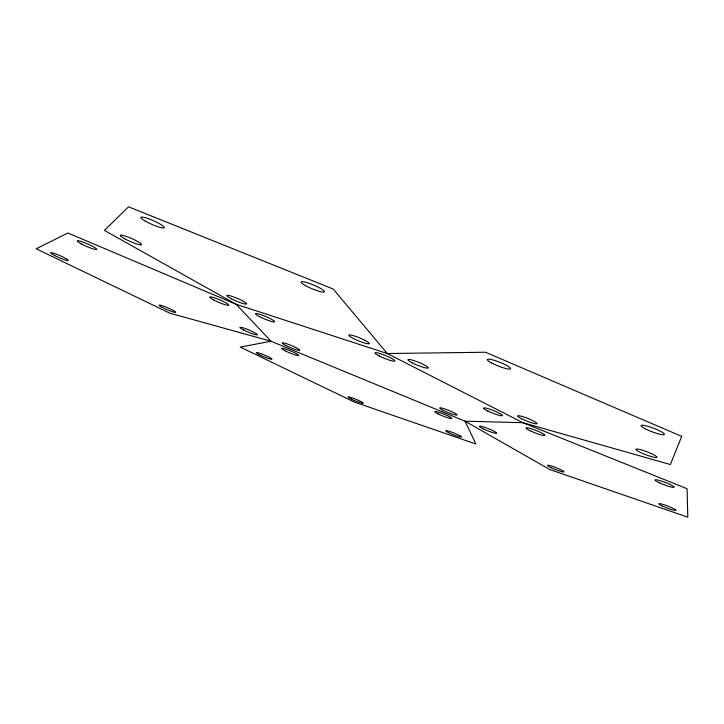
<?xml version="1.0" encoding="UTF-8"?>
<svg xmlns="http://www.w3.org/2000/svg" width="724" height="724" viewBox="0 0 724 724"><rect width="100%" height="100%" fill="white"/><g stroke="black" fill="none" stroke-linecap="round" stroke-linejoin="round"><path stroke-width="1.09" d="M681.691 436.373L670.361 464.527L522.837 422.68L387.286 353.538L236.169 304.306L67.938 233.019L36.2 248.784L169.832 313.166L271.038 341.248L465.034 421.187L549.815 469.541L687.8 517.18L687.076 488.727L522.837 422.68L465.034 421.187L475.903 444.02L354.362 402.055L240.259 347.086L271.038 341.248L236.169 304.306L104.428 230.404L128.555 206.82L333.185 289.021L387.286 353.538L485.469 352.235L681.691 436.373M448.808 432.735A8.507 0.932 21.8 0 0 461.423 437.043A8.507 0.932 21.8 0 0 450.509 431.694A8.507 0.932 21.8 0 0 448.808 432.735M351.484 399.196A8.245 0.869 22.2 0 0 363.312 403.232A8.245 0.869 22.2 0 0 352.262 397.883A8.245 0.869 22.2 0 0 351.484 399.196M259.427 354.778A8.607 0.941 22.6 0 0 271.962 359.204A8.607 0.941 22.6 0 0 260.74 353.574A8.607 0.941 22.6 0 0 259.427 354.778M285.048 350.778A9.249 1.086 22.6 0 0 298.632 355.529A9.249 1.086 22.6 0 0 286.722 349.439A9.249 1.086 22.6 0 0 285.048 350.778M438.147 413.911A9.168 1.077 21.9 0 0 451.704 418.463A9.168 1.077 21.9 0 0 439.884 412.599A9.168 1.077 21.9 0 0 438.147 413.911M491.614 362.968A12.498 2 21.6 0 0 510.447 368.878A12.498 2 21.6 0 0 494.782 360.507A12.498 2 21.6 0 0 491.614 362.968M646.261 429.314A12.453 1.928 20.7 0 0 664.379 434.382A12.453 1.928 20.7 0 0 647.564 426.237A12.453 1.928 20.7 0 0 646.261 429.314M640.559 452.509A11.267 1.584 20.8 0 0 656.903 457.269A11.267 1.584 20.8 0 0 641.645 449.993A11.267 1.584 20.8 0 0 640.559 452.509M521.76 418.861A10.516 1.412 21.5 0 0 537.072 423.621A10.516 1.412 21.5 0 0 523.072 416.762A10.516 1.412 21.5 0 0 521.76 418.861M412.101 362.769A11.023 1.566 22.1 0 0 428.273 367.982A11.023 1.566 22.1 0 0 413.911 360.588A11.023 1.566 22.1 0 0 412.101 362.769M483.333 428.898A9.331 1.113 21.7 0 0 496.709 433.187A9.331 1.113 21.7 0 0 484.094 427.124A9.331 1.113 21.7 0 0 483.333 428.898M530.049 430.708A10.127 1.303 21.4 0 0 544.837 435.368A10.127 1.303 21.4 0 0 531.398 428.807A10.127 1.303 21.4 0 0 530.049 430.708M659.193 482.709A10.245 1.294 20.8 0 0 674.125 487.225A10.245 1.294 20.8 0 0 660.369 480.754A10.245 1.294 20.8 0 0 659.193 482.709M662.56 506.157A9.231 1.05 20.9 0 0 676.017 510.366A9.231 1.05 20.9 0 0 663.636 504.628A9.231 1.05 20.9 0 0 662.56 506.157M550.982 467.632A8.833 0.986 21.4 0 0 563.969 471.876A8.833 0.986 21.4 0 0 552.349 466.328A8.833 0.986 21.4 0 0 550.982 467.632M285.772 345.448A9.512 1.149 22.6 0 0 299.745 350.298A9.512 1.149 22.6 0 0 287.509 344.018A9.512 1.149 22.6 0 0 285.772 345.448M259.509 316.632A10.371 1.357 22.8 0 0 274.613 321.8A10.371 1.357 22.8 0 0 261.129 314.759A10.371 1.357 22.8 0 0 259.509 316.632M379.322 356A10.733 1.475 22.2 0 0 394.888 361.041A10.733 1.475 22.2 0 0 380.697 353.801A10.733 1.475 22.2 0 0 379.322 356M487.732 410.988A10.227 1.339 21.6 0 0 502.447 415.576A10.227 1.339 21.6 0 0 488.637 408.852A10.227 1.339 21.6 0 0 487.732 410.988M443.097 410.345A9.421 1.14 21.8 0 0 457.052 415.015A9.421 1.14 21.8 0 0 444.943 408.969A9.421 1.14 21.8 0 0 443.097 410.345M124.618 238.73A11.611 1.629 23.7 0 0 141.515 244.721A11.611 1.629 23.7 0 0 126.619 236.531A11.611 1.629 23.7 0 0 124.618 238.73M145.488 221.227A12.806 1.991 23.8 0 0 164.23 227.779A12.806 1.991 23.8 0 0 148.004 218.567A12.806 1.991 23.8 0 0 145.488 221.227M305.682 285.727A12.625 2.027 22.8 0 0 324.352 291.89A12.625 2.027 22.8 0 0 308.324 283.039A12.625 2.027 22.8 0 0 305.682 285.727M353.375 338.488A11.059 1.566 22.4 0 0 369.276 343.583A11.059 1.566 22.4 0 0 354.488 336.008A11.059 1.566 22.4 0 0 353.375 338.488M231.155 298.677A10.697 1.43 23 0 0 246.576 303.917A10.697 1.43 23 0 0 232.494 296.541A10.697 1.43 23 0 0 231.155 298.677M162.276 307.456A9.05 1.014 23.1 0 0 175.624 312.334A9.05 1.014 23.1 0 0 164.167 306.37A9.05 1.014 23.1 0 0 162.276 307.456M54.671 255.527A9.584 1.086 23.6 0 0 68.291 260.468A9.584 1.086 23.6 0 0 55.585 253.88A9.584 1.086 23.6 0 0 54.671 255.527M81.477 243.952A10.607 1.339 23.7 0 0 96.69 249.4A10.607 1.339 23.7 0 0 82.808 241.997A10.607 1.339 23.7 0 0 81.477 243.952M213.933 300.098A10.317 1.33 23 0 0 228.712 305.157A10.317 1.33 23 0 0 215.028 298.053A10.317 1.33 23 0 0 213.933 300.098M243.626 330.008A9.466 1.131 22.8 0 0 257.328 334.778A9.466 1.131 22.8 0 0 244.92 328.434A9.466 1.131 22.8 0 0 243.626 330.008"/></g></svg>
